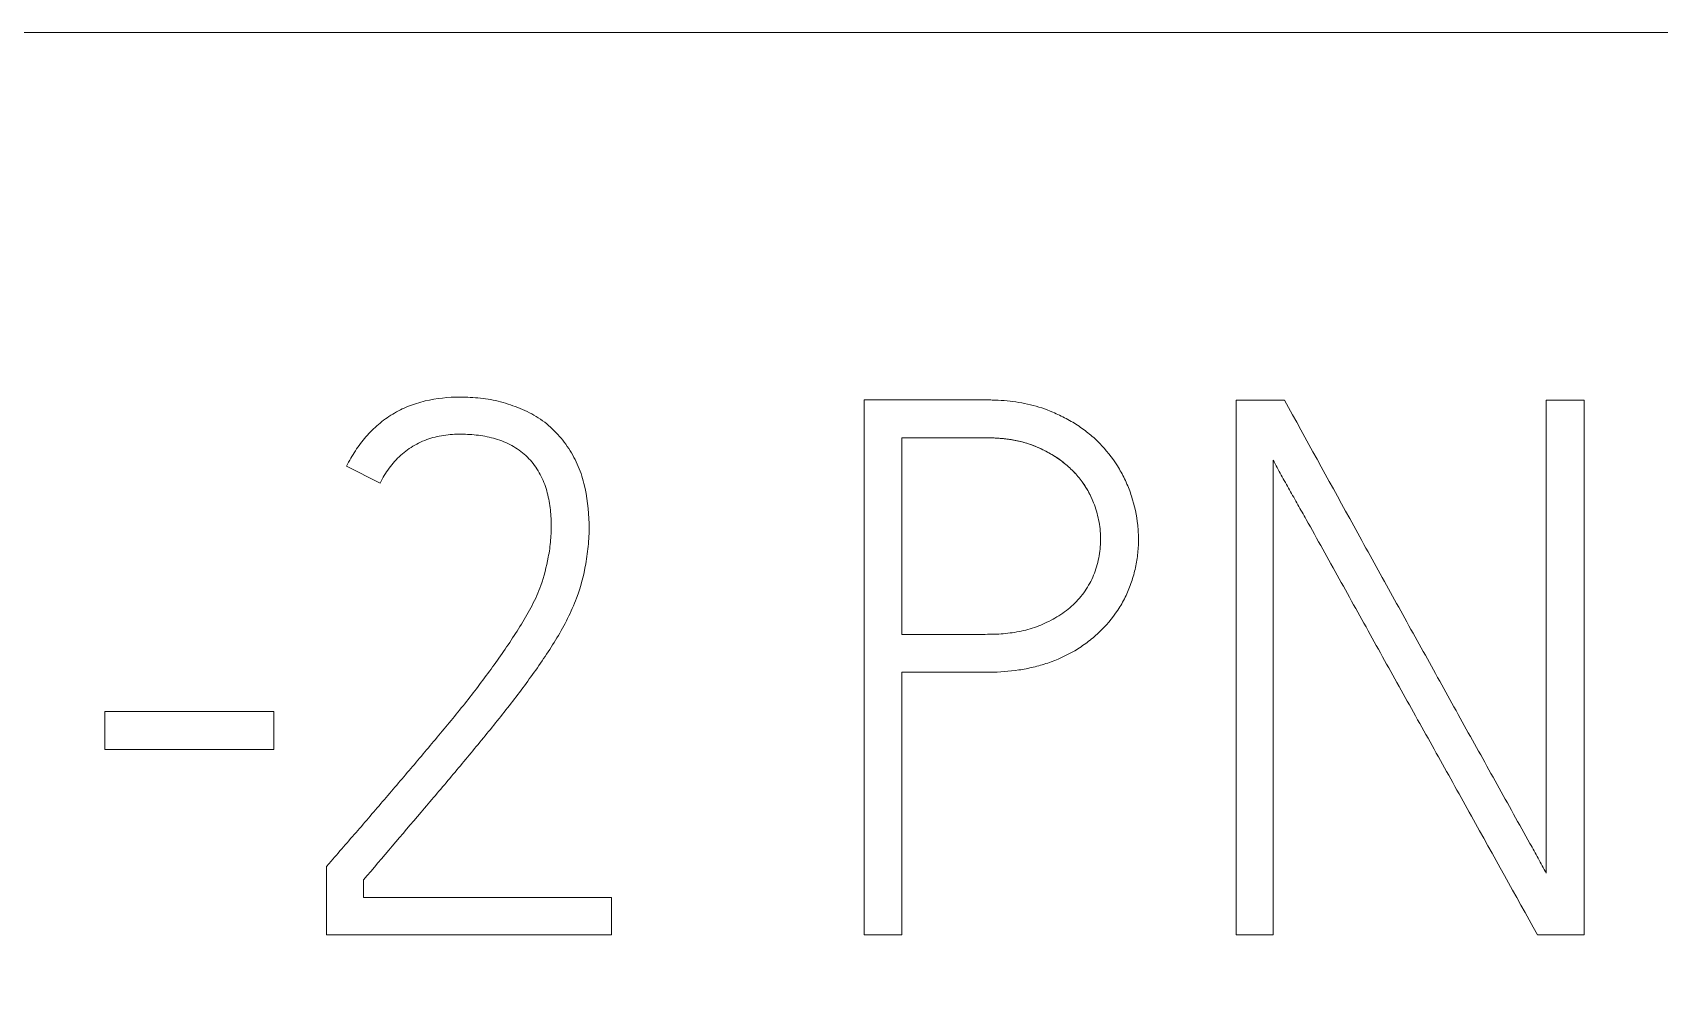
# Model space of a CAD drawing. Header units: millimetres. Extents: x 1359 to 3577, y 1333 to 3557.
# Drawn here: x 2579.568 to 2584.439, y 3327.255 to 3330.083 of the extents above; entities that cross this region are included whole.
import ezdxf

# ---------------------------------------------------------------- set-up
doc = ezdxf.new("R2010")
doc.units = ezdxf.units.MM
doc.set_wipeout_variables(frame=1)
doc.layers.add('000-PI-Oprema', color=30, linetype='Continuous', lineweight=5)
doc.layers.add('002-PI-Kabelska kanalica', color=150, linetype='Continuous')

# ---------------------------------------------------------------- blocks, each defined once
blk = doc.blocks.new('6ES7515-2AN03-0AB0')
blk.add_wipeout([(49766.6555, 38535.9127), (49836.4555, 38535.9127), (49836.4555, 38388.9127), (49766.6555, 38388.9127)])
at = {"layer": '000-PI-Oprema', "color": 0, "linetype": 'ByBlock', "lineweight": 0}
for p, q in [((49831.3494, 38535.9127), (49771.7616, 38535.9127)), ((49831.3494, 38535.9127), (49771.7616, 38535.9127)), ((49792.1422, 38534.8131), (49792.1422, 38533.2127)), ((49792.1422, 38534.8131), (49792.1422, 38533.2127)), ((49793.2564, 38534.8127), (49793.2564, 38533.2127)), ((49793.4008, 38534.8127), (49793.2564, 38534.8127)), ((49793.2564, 38534.8127), (49793.2564, 38533.2127)), ((49793.4008, 38534.8127), (49793.2564, 38534.8127)), ((49794.1845, 38534.8127), (49794.1845, 38533.3968)), ((49794.298, 38534.8127), (49794.1845, 38534.8127)), ((49794.1845, 38534.8127), (49794.1845, 38533.3968)), ((49794.298, 38534.8127), (49794.1845, 38534.8127)), ((49794.298, 38533.2127), (49794.298, 38534.8127)), ((49794.298, 38533.2127), (49794.298, 38534.8127)), ((49792.2556, 38534.1116), (49792.2556, 38534.6997)), ((49792.2556, 38534.1116), (49792.2556, 38534.6997)), ((49793.3674, 38533.2127), (49793.3674, 38534.6331)), ((49793.3674, 38533.2127), (49793.3674, 38534.6331)), ((49790.5929, 38534.6152), (49790.6929, 38534.5644)), ((49790.5929, 38534.6152), (49790.6929, 38534.5644)), ((49792.2556, 38533.2127), (49792.2556, 38533.9983)), ((49792.2556, 38533.2127), (49792.2556, 38533.9983)), ((49789.8693, 38533.8808), (49789.8693, 38533.7674)), ((49790.3754, 38533.8808), (49789.8693, 38533.8808)), ((49789.8693, 38533.8808), (49789.8693, 38533.7674)), ((49790.3754, 38533.8808), (49789.8693, 38533.8808)), ((49790.3754, 38533.7674), (49790.3754, 38533.8808)), ((49790.3754, 38533.7674), (49790.3754, 38533.8808)), ((49789.8693, 38533.7674), (49790.3754, 38533.7674)), ((49789.8693, 38533.7674), (49790.3754, 38533.7674)), ((49790.5462, 38533.4326), (49790.5327, 38533.4167)), ((49790.5462, 38533.4326), (49790.5327, 38533.4167)), ((49790.5327, 38533.4167), (49790.5327, 38533.2127)), ((49790.5327, 38533.4167), (49790.5327, 38533.2127)), ((49790.6437, 38533.3236), (49790.6437, 38533.3769)), ((49790.6437, 38533.3236), (49790.6437, 38533.3769)), ((49791.3856, 38533.3236), (49790.6437, 38533.3236)), ((49791.3856, 38533.3236), (49790.6437, 38533.3236)), ((49791.3856, 38533.2127), (49791.3856, 38533.3236)), ((49791.3856, 38533.2127), (49791.3856, 38533.3236)), ((49790.5327, 38533.2127), (49791.3856, 38533.2127)), ((49790.5327, 38533.2127), (49791.3856, 38533.2127)), ((49792.1422, 38533.2127), (49792.2556, 38533.2127)), ((49792.1422, 38533.2127), (49792.2556, 38533.2127)), ((49793.2564, 38533.2127), (49793.3674, 38533.2127)), ((49793.2564, 38533.2127), (49793.3674, 38533.2127)), ((49794.1581, 38533.2127), (49794.298, 38533.2127)), ((49794.1581, 38533.2127), (49794.298, 38533.2127))]:
    blk.add_line(p, q, dxfattribs=at)
for points, knots in [([(49790.9324, 38534.8216), (49790.897, 38534.8216), (49790.8622, 38534.8182), (49790.8195, 38534.808), (49790.811, 38534.8056), (49790.7942, 38534.8003), (49790.7858, 38534.7973), (49790.7614, 38534.7874), (49790.7379, 38534.7758), (49790.716, 38534.7613), (49790.7017, 38534.751), (49790.6947, 38534.7455), (49790.6746, 38534.7284), (49790.6623, 38534.716), (49790.6394, 38534.6897), (49790.6288, 38534.6756), (49790.6095, 38534.6461), (49790.6008, 38534.6309), (49790.5929, 38534.6152)], [0, 0, 0, 0, 0.25, 0.25, 0.3125, 0.3125, 0.375, 0.375, 0.5, 0.5625, 0.5625, 0.625, 0.625, 0.75, 0.75, 0.875, 0.875, 1, 1, 1, 1]), ([(49790.9324, 38534.8216), (49790.897, 38534.8216), (49790.8622, 38534.8182), (49790.8195, 38534.808), (49790.811, 38534.8056), (49790.7942, 38534.8003), (49790.7858, 38534.7973), (49790.7614, 38534.7874), (49790.7379, 38534.7758), (49790.716, 38534.7613), (49790.7017, 38534.751), (49790.6947, 38534.7455), (49790.6746, 38534.7284), (49790.6623, 38534.716), (49790.6394, 38534.6897), (49790.6288, 38534.6756), (49790.6095, 38534.6461), (49790.6008, 38534.6309), (49790.5929, 38534.6152)], [0, 0, 0, 0, 0.25, 0.25, 0.3125, 0.3125, 0.375, 0.375, 0.5, 0.5625, 0.5625, 0.625, 0.625, 0.75, 0.75, 0.875, 0.875, 1, 1, 1, 1]), ([(49791.3035, 38534.5632), (49791.2985, 38534.5831), (49791.2918, 38534.6023), (49791.2794, 38534.63), (49791.2748, 38534.6391), (49791.2648, 38534.6569), (49791.2594, 38534.6656), (49791.2478, 38534.6825), (49791.2416, 38534.6906), (49791.2285, 38534.7061), (49791.2215, 38534.7135), (49791.2072, 38534.7279), (49791.1998, 38534.7349), (49791.184, 38534.7479), (49791.1755, 38534.754), (49791.1496, 38534.7706), (49791.1313, 38534.7799), (49791.0934, 38534.7955), (49791.0737, 38534.8019), (49791.044, 38534.8099), (49791.034, 38534.8122), (49791.014, 38534.8159), (49791.0039, 38534.8173), (49790.9735, 38534.8207), (49790.953, 38534.8216), (49790.9324, 38534.8216)], [0, 0, 0, 0, 0.125, 0.125, 0.1875, 0.1875, 0.25, 0.25, 0.3125, 0.3125, 0.375, 0.375, 0.4375, 0.4375, 0.5, 0.5, 0.625, 0.625, 0.75, 0.75, 0.8125, 0.8125, 0.875, 0.875, 1, 1, 1, 1]), ([(49791.3035, 38534.5632), (49791.2985, 38534.5831), (49791.2918, 38534.6023), (49791.2794, 38534.63), (49791.2748, 38534.6391), (49791.2648, 38534.6569), (49791.2594, 38534.6656), (49791.2478, 38534.6825), (49791.2416, 38534.6906), (49791.2285, 38534.7061), (49791.2215, 38534.7135), (49791.2072, 38534.7279), (49791.1998, 38534.7349), (49791.184, 38534.7479), (49791.1755, 38534.754), (49791.1496, 38534.7706), (49791.1313, 38534.7799), (49791.0934, 38534.7955), (49791.0737, 38534.8019), (49791.044, 38534.8099), (49791.034, 38534.8122), (49791.014, 38534.8159), (49791.0039, 38534.8173), (49790.9735, 38534.8207), (49790.953, 38534.8216), (49790.9324, 38534.8216)], [0, 0, 0, 0, 0.125, 0.125, 0.1875, 0.1875, 0.25, 0.25, 0.3125, 0.3125, 0.375, 0.375, 0.4375, 0.4375, 0.5, 0.5, 0.625, 0.625, 0.75, 0.75, 0.8125, 0.8125, 0.875, 0.875, 1, 1, 1, 1]), ([(49792.7072, 38534.7765), (49792.6853, 38534.7859), (49792.6628, 38534.7932), (49792.6172, 38534.8042), (49792.594, 38534.808), (49792.5587, 38534.8114), (49792.5469, 38534.8122), (49792.529, 38534.8129), (49792.523, 38534.813), (49792.5111, 38534.8131), (49792.5052, 38534.8131), (49792.4754, 38534.8131), (49792.3564, 38534.8131), (49792.2374, 38534.8131), (49792.1422, 38534.8131)], [0, 0, 0, 0, 0.125, 0.125, 0.25, 0.25, 0.3125, 0.3125, 0.34375, 0.34375, 0.375, 0.375, 0.5, 1, 1, 1, 1]), ([(49792.7072, 38534.7765), (49792.6853, 38534.7859), (49792.6628, 38534.7932), (49792.6172, 38534.8042), (49792.594, 38534.808), (49792.5587, 38534.8114), (49792.5469, 38534.8122), (49792.529, 38534.8129), (49792.523, 38534.813), (49792.5111, 38534.8131), (49792.5052, 38534.8131), (49792.4754, 38534.8131), (49792.3564, 38534.8131), (49792.2374, 38534.8131), (49792.1422, 38534.8131)], [0, 0, 0, 0, 0.125, 0.125, 0.25, 0.25, 0.3125, 0.3125, 0.34375, 0.34375, 0.375, 0.375, 0.5, 1, 1, 1, 1]), ([(49792.2556, 38533.9983), (49792.314, 38533.9983), (49792.387, 38533.9983), (49792.4673, 38533.9983), (49792.4892, 38533.9983), (49792.5038, 38533.9983), (49792.5111, 38533.9982), (49792.5476, 38533.9986), (49792.5766, 38534.0007), (49792.6201, 38534.0072), (49792.6345, 38534.0099), (49792.6561, 38534.0151), (49792.6633, 38534.0169), (49792.6777, 38534.021), (49792.6848, 38534.0233), (49792.7204, 38534.0353), (49792.7474, 38534.0475), (49792.7857, 38534.0702), (49792.7982, 38534.0786), (49792.8221, 38534.0966), (49792.8335, 38534.1062), (49792.8659, 38534.1366), (49792.8852, 38534.159), (49792.91, 38534.1965), (49792.9175, 38534.2094), (49792.9305, 38534.2359), (49792.9362, 38534.2495), (49792.946, 38534.2773), (49792.9502, 38534.2915), (49792.9569, 38534.3206), (49792.9594, 38534.3353), (49792.9628, 38534.3646), (49792.9637, 38534.3793), (49792.9638, 38534.4089), (49792.9631, 38534.4237), (49792.9584, 38534.4682), (49792.9521, 38534.497), (49792.9384, 38534.5391), (49792.9331, 38534.553), (49792.9209, 38534.5803), (49792.9005, 38534.6197), (49792.8739, 38534.655), (49792.8484, 38534.6822), (49792.8432, 38534.6876), (49792.8324, 38534.6979), (49792.8158, 38534.7127), (49792.7862, 38534.7348), (49792.7608, 38534.7501), (49792.7345, 38534.7642), (49792.721, 38534.7706), (49792.7072, 38534.7765)], [0, 0, 0, 0, 0.125, 0.15625, 0.171875, 0.171875, 0.1875, 0.1875, 0.25, 0.25, 0.28125, 0.28125, 0.296875, 0.296875, 0.3125, 0.3125, 0.375, 0.375, 0.40625, 0.40625, 0.4375, 0.4375, 0.5, 0.5, 0.53125, 0.53125, 0.5625, 0.5625, 0.59375, 0.59375, 0.625, 0.625, 0.65625, 0.65625, 0.6875, 0.6875, 0.75, 0.75, 0.78125, 0.78125, 0.8125, 0.875, 0.875, 0.890625, 0.890625, 0.90625, 0.9375, 0.96875, 0.96875, 1, 1, 1, 1]), ([(49792.2556, 38533.9983), (49792.314, 38533.9983), (49792.387, 38533.9983), (49792.4673, 38533.9983), (49792.4892, 38533.9983), (49792.5038, 38533.9983), (49792.5111, 38533.9982), (49792.5476, 38533.9986), (49792.5766, 38534.0007), (49792.6201, 38534.0072), (49792.6345, 38534.0099), (49792.6561, 38534.0151), (49792.6633, 38534.0169), (49792.6777, 38534.021), (49792.6848, 38534.0233), (49792.7204, 38534.0353), (49792.7474, 38534.0475), (49792.7857, 38534.0702), (49792.7982, 38534.0786), (49792.8221, 38534.0966), (49792.8335, 38534.1062), (49792.8659, 38534.1366), (49792.8852, 38534.159), (49792.91, 38534.1965), (49792.9175, 38534.2094), (49792.9305, 38534.2359), (49792.9362, 38534.2495), (49792.946, 38534.2773), (49792.9502, 38534.2915), (49792.9569, 38534.3206), (49792.9594, 38534.3353), (49792.9628, 38534.3646), (49792.9637, 38534.3793), (49792.9638, 38534.4089), (49792.9631, 38534.4237), (49792.9584, 38534.4682), (49792.9521, 38534.497), (49792.9384, 38534.5391), (49792.9331, 38534.553), (49792.9209, 38534.5803), (49792.9005, 38534.6197), (49792.8739, 38534.655), (49792.8484, 38534.6822), (49792.8432, 38534.6876), (49792.8324, 38534.6979), (49792.8158, 38534.7127), (49792.7862, 38534.7348), (49792.7608, 38534.7501), (49792.7345, 38534.7642), (49792.721, 38534.7706), (49792.7072, 38534.7765)], [0, 0, 0, 0, 0.125, 0.15625, 0.171875, 0.171875, 0.1875, 0.1875, 0.25, 0.25, 0.28125, 0.28125, 0.296875, 0.296875, 0.3125, 0.3125, 0.375, 0.375, 0.40625, 0.40625, 0.4375, 0.4375, 0.5, 0.5, 0.53125, 0.53125, 0.5625, 0.5625, 0.59375, 0.59375, 0.625, 0.625, 0.65625, 0.65625, 0.6875, 0.6875, 0.75, 0.75, 0.78125, 0.78125, 0.8125, 0.875, 0.875, 0.890625, 0.890625, 0.90625, 0.9375, 0.96875, 0.96875, 1, 1, 1, 1]), ([(49794.1845, 38533.3968), (49794.1767, 38533.4117), (49794.1686, 38533.4265), (49794.1523, 38533.456), (49794.1442, 38533.4708), (49794.1195, 38533.515), (49794.1031, 38533.5444), (49794.0538, 38533.6328), (49794.0212, 38533.6918), (49793.9719, 38533.7801), (49793.9554, 38533.8095), (49793.9226, 38533.8684), (49793.9063, 38533.898), (49793.8576, 38533.9866), (49793.8247, 38534.0455), (49793.7591, 38534.1633), (49793.7265, 38534.2223), (49793.6612, 38534.3403), (49793.5635, 38534.5174), (49793.4659, 38534.6946), (49793.4008, 38534.8127)], [0, 0, 0, 0, 0.03125, 0.03125, 0.0625, 0.0625, 0.125, 0.125, 0.25, 0.25, 0.3125, 0.3125, 0.375, 0.375, 0.5, 0.5, 0.625, 0.625, 0.75, 1, 1, 1, 1]), ([(49794.1845, 38533.3968), (49794.1767, 38533.4117), (49794.1686, 38533.4265), (49794.1523, 38533.456), (49794.1442, 38533.4708), (49794.1195, 38533.515), (49794.1031, 38533.5444), (49794.0538, 38533.6328), (49794.0212, 38533.6918), (49793.9719, 38533.7801), (49793.9554, 38533.8095), (49793.9226, 38533.8684), (49793.9063, 38533.898), (49793.8576, 38533.9866), (49793.8247, 38534.0455), (49793.7591, 38534.1633), (49793.7265, 38534.2223), (49793.6612, 38534.3403), (49793.5635, 38534.5174), (49793.4659, 38534.6946), (49793.4008, 38534.8127)], [0, 0, 0, 0, 0.03125, 0.03125, 0.0625, 0.0625, 0.125, 0.125, 0.25, 0.25, 0.3125, 0.3125, 0.375, 0.375, 0.5, 0.5, 0.625, 0.625, 0.75, 1, 1, 1, 1]), ([(49790.6929, 38534.5644), (49790.7009, 38534.5799), (49790.7099, 38534.5947), (49790.7252, 38534.6156), (49790.7306, 38534.6223), (49790.7422, 38534.6353), (49790.7484, 38534.6416), (49790.7678, 38534.6592), (49790.7818, 38534.6694), (49790.8045, 38534.6823), (49790.8125, 38534.6862), (49790.8286, 38534.693), (49790.845, 38534.699), (49790.8619, 38534.7032), (49790.879, 38534.7066), (49790.8878, 38534.7079), (49790.9139, 38534.7107), (49790.9313, 38534.711), (49790.966, 38534.7098), (49790.9832, 38534.7083), (49791.0091, 38534.704), (49791.0177, 38534.7023), (49791.0347, 38534.698), (49791.0514, 38534.6931), (49791.0675, 38534.6865), (49791.0833, 38534.679), (49791.091, 38534.6747), (49791.1132, 38534.6608), (49791.1266, 38534.6498), (49791.1445, 38534.631), (49791.1501, 38534.6242), (49791.1605, 38534.6102), (49791.1652, 38534.6029), (49791.1739, 38534.5879), (49791.1777, 38534.5801), (49791.1847, 38534.5641), (49791.1877, 38534.5559), (49791.1928, 38534.5393), (49791.1949, 38534.5309), (49791.1985, 38534.5141), (49791.2, 38534.5056), (49791.2037, 38534.48), (49791.2051, 38534.4627), (49791.2058, 38534.428), (49791.2052, 38534.4107), (49791.2023, 38534.3763), (49791.1999, 38534.3592), (49791.1966, 38534.3421)], [0, 0, 0, 0, 0.0625, 0.0625, 0.09375, 0.09375, 0.125, 0.125, 0.1875, 0.1875, 0.21875, 0.21875, 0.25, 0.28125, 0.28125, 0.3125, 0.3125, 0.375, 0.375, 0.4375, 0.4375, 0.46875, 0.46875, 0.5, 0.53125, 0.53125, 0.5625, 0.5625, 0.625, 0.625, 0.65625, 0.65625, 0.6875, 0.6875, 0.71875, 0.71875, 0.75, 0.75, 0.78125, 0.78125, 0.8125, 0.8125, 0.875, 0.875, 0.9375, 0.9375, 1, 1, 1, 1]), ([(49790.6929, 38534.5644), (49790.7009, 38534.5799), (49790.7099, 38534.5947), (49790.7252, 38534.6156), (49790.7306, 38534.6223), (49790.7422, 38534.6353), (49790.7484, 38534.6416), (49790.7678, 38534.6592), (49790.7818, 38534.6694), (49790.8045, 38534.6823), (49790.8125, 38534.6862), (49790.8286, 38534.693), (49790.845, 38534.699), (49790.8619, 38534.7032), (49790.879, 38534.7066), (49790.8878, 38534.7079), (49790.9139, 38534.7107), (49790.9313, 38534.711), (49790.966, 38534.7098), (49790.9832, 38534.7083), (49791.0091, 38534.704), (49791.0177, 38534.7023), (49791.0347, 38534.698), (49791.0514, 38534.6931), (49791.0675, 38534.6865), (49791.0833, 38534.679), (49791.091, 38534.6747), (49791.1132, 38534.6608), (49791.1266, 38534.6498), (49791.1445, 38534.631), (49791.1501, 38534.6242), (49791.1605, 38534.6102), (49791.1652, 38534.6029), (49791.1739, 38534.5879), (49791.1777, 38534.5801), (49791.1847, 38534.5641), (49791.1877, 38534.5559), (49791.1928, 38534.5393), (49791.1949, 38534.5309), (49791.1985, 38534.5141), (49791.2, 38534.5056), (49791.2037, 38534.48), (49791.2051, 38534.4627), (49791.2058, 38534.428), (49791.2052, 38534.4107), (49791.2023, 38534.3763), (49791.1999, 38534.3592), (49791.1966, 38534.3421)], [0, 0, 0, 0, 0.0625, 0.0625, 0.09375, 0.09375, 0.125, 0.125, 0.1875, 0.1875, 0.21875, 0.21875, 0.25, 0.28125, 0.28125, 0.3125, 0.3125, 0.375, 0.375, 0.4375, 0.4375, 0.46875, 0.46875, 0.5, 0.53125, 0.53125, 0.5625, 0.5625, 0.625, 0.625, 0.65625, 0.65625, 0.6875, 0.6875, 0.71875, 0.71875, 0.75, 0.75, 0.78125, 0.78125, 0.8125, 0.8125, 0.875, 0.875, 0.9375, 0.9375, 1, 1, 1, 1]), ([(49792.8292, 38534.5055), (49792.8194, 38534.5311), (49792.8059, 38534.5545), (49792.7848, 38534.5814), (49792.7803, 38534.5866), (49792.7711, 38534.5968), (49792.7664, 38534.6017), (49792.7517, 38534.6159), (49792.7413, 38534.6246), (49792.7193, 38534.6407), (49792.7076, 38534.6481), (49792.6836, 38534.6615), (49792.6714, 38534.6674), (49792.6462, 38534.6781), (49792.6333, 38534.6825), (49792.6134, 38534.688), (49792.6067, 38534.6896), (49792.5932, 38534.6924), (49792.5731, 38534.6961), (49792.5529, 38534.6981), (49792.5326, 38534.6993), (49792.5259, 38534.6995), (49792.5124, 38534.6998), (49792.5056, 38534.6997), (49792.4718, 38534.6997), (49792.3907, 38534.6997), (49792.3096, 38534.6997), (49792.2556, 38534.6997)], [0, 0, 0, 0, 0.125, 0.125, 0.15625, 0.15625, 0.1875, 0.1875, 0.25, 0.25, 0.3125, 0.3125, 0.375, 0.375, 0.4375, 0.4375, 0.46875, 0.46875, 0.5, 0.5625, 0.5625, 0.59375, 0.59375, 0.625, 0.625, 0.75, 1, 1, 1, 1]), ([(49792.8292, 38534.5055), (49792.8194, 38534.5311), (49792.8059, 38534.5545), (49792.7848, 38534.5814), (49792.7803, 38534.5866), (49792.7711, 38534.5968), (49792.7664, 38534.6017), (49792.7517, 38534.6159), (49792.7413, 38534.6246), (49792.7193, 38534.6407), (49792.7076, 38534.6481), (49792.6836, 38534.6615), (49792.6714, 38534.6674), (49792.6462, 38534.6781), (49792.6333, 38534.6825), (49792.6134, 38534.688), (49792.6067, 38534.6896), (49792.5932, 38534.6924), (49792.5731, 38534.6961), (49792.5529, 38534.6981), (49792.5326, 38534.6993), (49792.5259, 38534.6995), (49792.5124, 38534.6998), (49792.5056, 38534.6997), (49792.4718, 38534.6997), (49792.3907, 38534.6997), (49792.3096, 38534.6997), (49792.2556, 38534.6997)], [0, 0, 0, 0, 0.125, 0.125, 0.15625, 0.15625, 0.1875, 0.1875, 0.25, 0.25, 0.3125, 0.3125, 0.375, 0.375, 0.4375, 0.4375, 0.46875, 0.46875, 0.5, 0.5625, 0.5625, 0.59375, 0.59375, 0.625, 0.625, 0.75, 1, 1, 1, 1]), ([(49792.2556, 38534.6997), (49792.3101, 38534.6997), (49792.3918, 38534.6997), (49792.4735, 38534.6997), (49792.5076, 38534.6997), (49792.5144, 38534.6997), (49792.528, 38534.6995), (49792.5348, 38534.6992), (49792.5553, 38534.6979), (49792.5688, 38534.6965), (49792.6087, 38534.6901), (49792.6348, 38534.683), (49792.6851, 38534.6615), (49792.7088, 38534.6484), (49792.7414, 38534.6245), (49792.7518, 38534.6158), (49792.7715, 38534.5967), (49792.7806, 38534.5867), (49792.7973, 38534.5654), (49792.8049, 38534.5542), (49792.8184, 38534.5306), (49792.8243, 38534.5182), (49792.8292, 38534.5055)], [0, 0, 0, 0, 0.25, 0.375, 0.375, 0.40625, 0.40625, 0.4375, 0.4375, 0.5, 0.5, 0.625, 0.625, 0.75, 0.75, 0.8125, 0.8125, 0.875, 0.875, 0.9375, 0.9375, 1, 1, 1, 1]), ([(49792.2556, 38534.6997), (49792.3101, 38534.6997), (49792.3918, 38534.6997), (49792.4735, 38534.6997), (49792.5076, 38534.6997), (49792.5144, 38534.6997), (49792.528, 38534.6995), (49792.5348, 38534.6992), (49792.5553, 38534.6979), (49792.5688, 38534.6965), (49792.6087, 38534.6901), (49792.6348, 38534.683), (49792.6851, 38534.6615), (49792.7088, 38534.6484), (49792.7414, 38534.6245), (49792.7518, 38534.6158), (49792.7715, 38534.5967), (49792.7806, 38534.5867), (49792.7973, 38534.5654), (49792.8049, 38534.5542), (49792.8184, 38534.5306), (49792.8243, 38534.5182), (49792.8292, 38534.5055)], [0, 0, 0, 0, 0.25, 0.375, 0.375, 0.40625, 0.40625, 0.4375, 0.4375, 0.5, 0.5, 0.625, 0.625, 0.75, 0.75, 0.8125, 0.8125, 0.875, 0.875, 0.9375, 0.9375, 1, 1, 1, 1]), ([(49793.3674, 38534.6331), (49793.3751, 38534.618), (49793.3832, 38534.6031), (49793.3994, 38534.5734), (49793.4076, 38534.5586), (49793.4242, 38534.529), (49793.4326, 38534.5143), (49793.4493, 38534.4849), (49793.4576, 38534.4701), (49793.4991, 38534.3963), (49793.5319, 38534.337), (49793.5977, 38534.2187), (49793.6307, 38534.1595), (49793.6964, 38534.041), (49793.7293, 38533.9818), (49793.7955, 38533.8636), (49793.8286, 38533.8045), (49793.8947, 38533.6862), (49793.9276, 38533.6271), (49794.0264, 38533.4495), (49794.0922, 38533.3311), (49794.1581, 38533.2127)], [0, 0, 0, 0, 0.03125, 0.03125, 0.0625, 0.0625, 0.09375, 0.09375, 0.125, 0.125, 0.25, 0.25, 0.375, 0.375, 0.5, 0.5, 0.625, 0.625, 0.75, 0.75, 1, 1, 1, 1]), ([(49793.3674, 38534.6331), (49793.3751, 38534.618), (49793.3832, 38534.6031), (49793.3994, 38534.5734), (49793.4076, 38534.5586), (49793.4242, 38534.529), (49793.4326, 38534.5143), (49793.4493, 38534.4849), (49793.4576, 38534.4701), (49793.4991, 38534.3963), (49793.5319, 38534.337), (49793.5977, 38534.2187), (49793.6307, 38534.1595), (49793.6964, 38534.041), (49793.7293, 38533.9818), (49793.7955, 38533.8636), (49793.8286, 38533.8045), (49793.8947, 38533.6862), (49793.9276, 38533.6271), (49794.0264, 38533.4495), (49794.0922, 38533.3311), (49794.1581, 38533.2127)], [0, 0, 0, 0, 0.03125, 0.03125, 0.0625, 0.0625, 0.09375, 0.09375, 0.125, 0.125, 0.25, 0.25, 0.375, 0.375, 0.5, 0.5, 0.625, 0.625, 0.75, 0.75, 1, 1, 1, 1]), ([(49791.3088, 38534.3222), (49791.3125, 38534.3421), (49791.3152, 38534.3622), (49791.3185, 38534.4026), (49791.3192, 38534.4229), (49791.3183, 38534.4837), (49791.313, 38534.5237), (49791.3035, 38534.5632)], [0, 0, 0, 0, 0.25, 0.25, 0.5, 0.5, 1, 1, 1, 1]), ([(49791.3088, 38534.3222), (49791.3125, 38534.3421), (49791.3152, 38534.3622), (49791.3185, 38534.4026), (49791.3192, 38534.4229), (49791.3183, 38534.4837), (49791.313, 38534.5237), (49791.3035, 38534.5632)], [0, 0, 0, 0, 0.25, 0.25, 0.5, 0.5, 1, 1, 1, 1]), ([(49792.8292, 38534.5055), (49792.8358, 38534.4886), (49792.8435, 38534.4628), (49792.8477, 38534.4362), (49792.8496, 38534.4184), (49792.8502, 38534.4093), (49792.8506, 38534.3822), (49792.8492, 38534.3644), (49792.8446, 38534.338), (49792.8426, 38534.3292), (49792.8378, 38534.3119), (49792.835, 38534.3032), (49792.8254, 38534.2779), (49792.8173, 38534.262), (49792.8026, 38534.2395), (49792.7972, 38534.2323), (49792.7857, 38534.2182), (49792.7796, 38534.2115), (49792.7668, 38534.1987), (49792.7601, 38534.1926), (49792.7461, 38534.1813), (49792.7388, 38534.1759), (49792.7237, 38534.1659), (49792.7158, 38534.1611), (49792.6999, 38534.1525), (49792.6918, 38534.1484), (49792.6754, 38534.141), (49792.6671, 38534.1375), (49792.6502, 38534.1313), (49792.6415, 38534.1285), (49792.624, 38534.1238), (49792.6151, 38534.1217), (49792.5972, 38534.1182), (49792.5882, 38534.1168), (49792.5613, 38534.1134), (49792.5434, 38534.1122), (49792.5164, 38534.1116), (49792.5074, 38534.1116), (49792.4894, 38534.1116), (49792.4085, 38534.1116), (49792.3275, 38534.1116), (49792.2556, 38534.1116)], [0, 0, 0, 0, 0.0625, 0.09375, 0.09375, 0.125, 0.125, 0.1875, 0.1875, 0.21875, 0.21875, 0.25, 0.25, 0.3125, 0.3125, 0.34375, 0.34375, 0.375, 0.375, 0.40625, 0.40625, 0.4375, 0.4375, 0.46875, 0.46875, 0.5, 0.5, 0.53125, 0.53125, 0.5625, 0.5625, 0.59375, 0.59375, 0.625, 0.625, 0.6875, 0.6875, 0.71875, 0.71875, 0.75, 1, 1, 1, 1]), ([(49792.8292, 38534.5055), (49792.8358, 38534.4886), (49792.8435, 38534.4628), (49792.8477, 38534.4362), (49792.8496, 38534.4184), (49792.8502, 38534.4093), (49792.8506, 38534.3822), (49792.8492, 38534.3644), (49792.8446, 38534.338), (49792.8426, 38534.3292), (49792.8378, 38534.3119), (49792.835, 38534.3032), (49792.8254, 38534.2779), (49792.8173, 38534.262), (49792.8026, 38534.2395), (49792.7972, 38534.2323), (49792.7857, 38534.2182), (49792.7796, 38534.2115), (49792.7668, 38534.1987), (49792.7601, 38534.1926), (49792.7461, 38534.1813), (49792.7388, 38534.1759), (49792.7237, 38534.1659), (49792.7158, 38534.1611), (49792.6999, 38534.1525), (49792.6918, 38534.1484), (49792.6754, 38534.141), (49792.6671, 38534.1375), (49792.6502, 38534.1313), (49792.6415, 38534.1285), (49792.624, 38534.1238), (49792.6151, 38534.1217), (49792.5972, 38534.1182), (49792.5882, 38534.1168), (49792.5613, 38534.1134), (49792.5434, 38534.1122), (49792.5164, 38534.1116), (49792.5074, 38534.1116), (49792.4894, 38534.1116), (49792.4085, 38534.1116), (49792.3275, 38534.1116), (49792.2556, 38534.1116)], [0, 0, 0, 0, 0.0625, 0.09375, 0.09375, 0.125, 0.125, 0.1875, 0.1875, 0.21875, 0.21875, 0.25, 0.25, 0.3125, 0.3125, 0.34375, 0.34375, 0.375, 0.375, 0.40625, 0.40625, 0.4375, 0.4375, 0.46875, 0.46875, 0.5, 0.5, 0.53125, 0.53125, 0.5625, 0.5625, 0.59375, 0.59375, 0.625, 0.625, 0.6875, 0.6875, 0.71875, 0.71875, 0.75, 1, 1, 1, 1]), ([(49791.1746, 38534.258), (49791.1672, 38534.2372), (49791.1581, 38534.2175), (49791.1383, 38534.179), (49791.1275, 38534.1603), (49791.0934, 38534.1052), (49791.0694, 38534.0693), (49791.0317, 38534.0163), (49791.0189, 38533.9988), (49790.9929, 38533.9641), (49790.9798, 38533.9468), (49790.9532, 38533.9125), (49790.9397, 38533.8955), (49790.9124, 38533.8618), (49790.8985, 38533.8451), (49790.8568, 38533.7952), (49790.8289, 38533.7619), (49790.7729, 38533.6955), (49790.7447, 38533.6626), (49790.6883, 38533.5966), (49790.6601, 38533.5636), (49790.6032, 38533.498), (49790.5745, 38533.4654), (49790.5462, 38533.4326)], [0, 0, 0, 0, 0.0625, 0.0625, 0.125, 0.125, 0.25, 0.25, 0.3125, 0.3125, 0.375, 0.375, 0.4375, 0.4375, 0.5, 0.5, 0.625, 0.625, 0.75, 0.75, 0.875, 0.875, 1, 1, 1, 1]), ([(49791.1746, 38534.258), (49791.1672, 38534.2372), (49791.1581, 38534.2175), (49791.1383, 38534.179), (49791.1275, 38534.1603), (49791.0934, 38534.1052), (49791.0694, 38534.0693), (49791.0317, 38534.0163), (49791.0189, 38533.9988), (49790.9929, 38533.9641), (49790.9798, 38533.9468), (49790.9532, 38533.9125), (49790.9397, 38533.8955), (49790.9124, 38533.8618), (49790.8985, 38533.8451), (49790.8568, 38533.7952), (49790.8289, 38533.7619), (49790.7729, 38533.6955), (49790.7447, 38533.6626), (49790.6883, 38533.5966), (49790.6601, 38533.5636), (49790.6032, 38533.498), (49790.5745, 38533.4654), (49790.5462, 38533.4326)], [0, 0, 0, 0, 0.0625, 0.0625, 0.125, 0.125, 0.25, 0.25, 0.3125, 0.3125, 0.375, 0.375, 0.4375, 0.4375, 0.5, 0.5, 0.625, 0.625, 0.75, 0.75, 0.875, 0.875, 1, 1, 1, 1]), ([(49790.6437, 38533.3769), (49790.701, 38533.4443), (49790.7582, 38533.5118), (49790.8443, 38533.6128), (49790.8731, 38533.6465), (49790.9302, 38533.7141), (49790.9726, 38533.7651), (49791.0145, 38533.8165), (49791.0423, 38533.8509), (49791.0562, 38533.8681), (49791.0972, 38533.9203), (49791.1239, 38533.9555), (49791.1624, 38534.0093), (49791.175, 38534.0274), (49791.1995, 38534.0639), (49791.2114, 38534.0824), (49791.234, 38534.1202), (49791.2447, 38534.1394), (49791.2644, 38534.1789), (49791.2734, 38534.1991), (49791.2812, 38534.2202)], [0, 0, 0, 0, 0.25, 0.25, 0.375, 0.375, 0.5, 0.5625, 0.5625, 0.625, 0.625, 0.75, 0.75, 0.8125, 0.8125, 0.875, 0.875, 0.9375, 0.9375, 1, 1, 1, 1]), ([(49790.6437, 38533.3769), (49790.701, 38533.4443), (49790.7582, 38533.5118), (49790.8443, 38533.6128), (49790.8731, 38533.6465), (49790.9302, 38533.7141), (49790.9726, 38533.7651), (49791.0145, 38533.8165), (49791.0423, 38533.8509), (49791.0562, 38533.8681), (49791.0972, 38533.9203), (49791.1239, 38533.9555), (49791.1624, 38534.0093), (49791.175, 38534.0274), (49791.1995, 38534.0639), (49791.2114, 38534.0824), (49791.234, 38534.1202), (49791.2447, 38534.1394), (49791.2644, 38534.1789), (49791.2734, 38534.1991), (49791.2812, 38534.2202)], [0, 0, 0, 0, 0.25, 0.25, 0.375, 0.375, 0.5, 0.5625, 0.5625, 0.625, 0.625, 0.75, 0.75, 0.8125, 0.8125, 0.875, 0.875, 0.9375, 0.9375, 1, 1, 1, 1])]:
    blk.add_open_spline(points, degree=3, knots=knots, dxfattribs=at)
for points in [[(49791.1966, 38534.3421), (49791.1913, 38534.3136), (49791.184, 38534.2854), (49791.1746, 38534.258)], [(49791.1966, 38534.3421), (49791.1913, 38534.3136), (49791.184, 38534.2854), (49791.1746, 38534.258)], [(49791.3088, 38534.3222), (49791.3027, 38534.2874), (49791.2937, 38534.2532), (49791.2812, 38534.2202)], [(49791.2812, 38534.2202), (49791.2937, 38534.2532), (49791.3027, 38534.2874), (49791.3088, 38534.3222)], [(49791.3088, 38534.3222), (49791.3027, 38534.2874), (49791.2937, 38534.2532), (49791.2812, 38534.2202)], [(49791.2812, 38534.2202), (49791.2937, 38534.2532), (49791.3027, 38534.2874), (49791.3088, 38534.3222)]]:
    blk.add_open_spline(points, degree=3, dxfattribs=at)

msp = doc.modelspace()

# ---------------------------------------------------------------- block references
at = {"layer": '002-PI-Kabelska kanalica', "color": 0, "linetype": 'ByBlock', "lineweight": 0}
msp.add_blockref('6ES7515-2AN03-0AB0', (-47210.0843, -35205.8297), dxfattribs=at)

doc.saveas('drawing.dxf')
